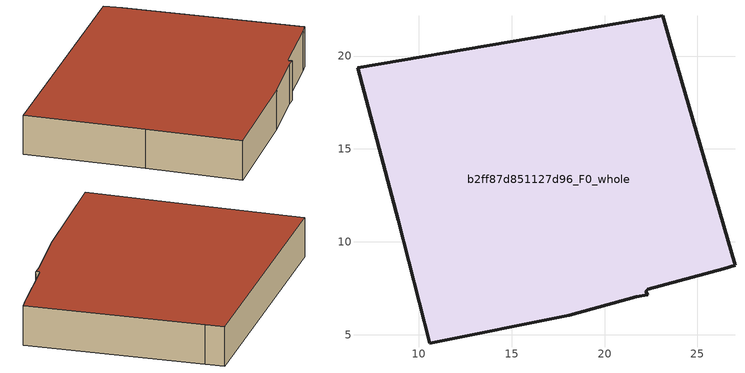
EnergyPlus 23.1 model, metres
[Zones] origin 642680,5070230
b2ff87d851127d96_F0_whole
 floor ground (EU_floor_Construction): 23.52,20.86 27.02,8.75 26.42,8.55 22.32,7.45 22.22,7.35 22.32,7.15 21.72,7.05 18.11,6.05 10.61,4.55 8.91,11.16 6.71,19.37 23.12,22.16 z0
 wall outside (EU_wall_Construction): 6.71,19.37 8.91,11.16 10.61,4.55 18.11,6.05 21.72,7.05 22.32,7.15 22.22,7.35 22.32,7.45 26.42,8.55 27.02,8.75 23.52,20.86 23.12,22.16 6.71,19.37 z0:3
 roof outside (EU_roof_Construction): 26.42,8.55 27.02,8.75 23.52,20.86 23.12,22.16 6.71,19.37 8.91,11.16 10.61,4.55 18.11,6.05 21.72,7.05 22.32,7.15 22.22,7.35 22.32,7.45 z3
[Building]
EU S2 Campaign: North Axis=0; Terrain=City; Solar Distribution=FullExterior
[Site:Location]
Lyon-Bron: Latitude=45.75; Longitude=5; Time Zone=1; Elevation=198
[SizingPeriod:WeatherFileDays]
AnnualSizingPeriod: Begin Month=1; Begin Day of Month=1; End Month=12; End Day of Month=31; Day of Week for Start Day=Monday; Use Weather File Daylight Saving Period=No; Use Weather File Rain and Snow Indicators=No
[MATERIAL]
EU_InternalMass_Material: Roughness=MediumRough; Thickness=0.1; Conductivity=1; Density=1800; Specific Heat=900; Thermal Absorptance=0.9; Solar Absorptance=0.7; Visible Absorptance=0.7
[MATERIAL:NOMASS] Roughness=MediumRough; Thermal Absorptance=0.9; Solar Absorptance=0.7; Visible Absorptance=0.7
Name | Thermal Resistance
EU_wall_NoMass | 2.20426
EU_roof_NoMass | 1.82421
EU_floor_NoMass | 2.14752
[CONSTRUCTION]
EU_wall_Construction: EU_wall_NoMass
EU_roof_Construction: EU_roof_NoMass
EU_floor_Construction: EU_floor_NoMass
EU_InternalMass_Construction: EU_InternalMass_Material
[ZONE]
b2ff87d851127d96_F0_whole: Type=1; Multiplier=1; Ceiling Height=autocalculate; Volume=745.688; Floor Area=autocalculate; Part of Total Floor Area=Yes
[INTERNALMASS]
b2ff87d851127d96_F0_whole_EU_InternalMass: Construction=EU_InternalMass_Construction; Zone or ZoneList=b2ff87d851127d96_F0_whole; Surface Area=248.564
[OTHEREQUIPMENT]
EU_Step8_InternalGain_b2ff87d851127d96_F0_whole_f000: Fuel Type=Electricity; Zone or ZoneList or Space or SpaceList=b2ff87d851127d96_F0_whole; Schedule=EU_Step8_GainSchedule_b2ff87d851127d96_F0_whole_f000; Design Level Calculation Method=Watts/Area; Power per Zone Floor Area=1; Fraction Latent=0; Fraction Radiant=0; Fraction Lost=0; Carbon Dioxide Generation Rate=0; EndUse Subcategory=EU_Step8_InternalGains
[ZONEVENTILATION:DESIGNFLOWRATE]
EU_ConstantAir_b2ff87d851127d96_F0_whole: Zone or ZoneList or Space or SpaceList=b2ff87d851127d96_F0_whole; Schedule=EU_AlwaysOn; Design Flow Rate Calculation Method=AirChanges/Hour; Air Changes per Hour=0.567084; Ventilation Type=Natural; Fan Pressure Rise=0; Fan Total Efficiency=1; Constant Term Coefficient=1; Temperature Term Coefficient=0; Velocity Term Coefficient=0; Velocity Squared Term Coefficient=0; Minimum Indoor Temperature=-100; Maximum Indoor Temperature=100; Delta Temperature=-100; Minimum Outdoor Temperature=-100; Maximum Outdoor Temperature=100; Maximum Wind Speed=40
[HVACTEMPLATE:THERMOSTAT]
EU_HeatOnly_b2ff87d851127d96_F0_whole: Constant Heating Setpoint=20; Constant Cooling Setpoint=50
[HVACTEMPLATE:ZONE:IDEALLOADSAIRSYSTEM]
b2ff87d851127d96_F0_whole: Template Thermostat=EU_HeatOnly_b2ff87d851127d96_F0_whole; System Availability Schedule=EU_AlwaysOn; Maximum Heating Supply Air Temperature=50; Minimum Cooling Supply Air Temperature=13; Maximum Heating Supply Air Humidity Ratio=0.0156; Minimum Cooling Supply Air Humidity Ratio=0.0077; Heating Limit=NoLimit; Cooling Limit=NoLimit; Heating Availability Schedule=EU_AlwaysOn; Cooling Availability Schedule=EU_CoolingOff; Dehumidification Control Type=ConstantSensibleHeatRatio; Cooling Sensible Heat Ratio=0.7; Dehumidification Setpoint=60; Humidification Control Type=None; Humidification Setpoint=30; Outdoor Air Method=None; Outdoor Air Flow Rate per Person=0.00944; Outdoor Air Flow Rate per Zone Floor Area=0; Outdoor Air Flow Rate per Zone=0; Demand Controlled Ventilation Type=None; Outdoor Air Economizer Type=NoEconomizer; Heat Recovery Type=None; Sensible Heat Recovery Effectiveness=0.7; Latent Heat Recovery Effectiveness=0.65
[SIZING:ZONE]
b2ff87d851127d96_F0_whole: Zone Cooling Design Supply Air Temperature Input Method=SupplyAirTemperature; Zone Cooling Design Supply Air Temperature=13; Zone Heating Design Supply Air Temperature Input Method=SupplyAirTemperature; Zone Heating Design Supply Air Temperature=50; Zone Cooling Design Supply Air Humidity Ratio=0.008; Zone Heating Design Supply Air Humidity Ratio=0.008; Cooling Design Air Flow Method=DesignDay; Cooling Design Air Flow Rate=0; Cooling Minimum Air Flow per Zone Floor Area=0.000762; Cooling Minimum Air Flow=0; Cooling Minimum Air Flow Fraction=0.2; Heating Design Air Flow Method=DesignDay; Heating Design Air Flow Rate=0; Heating Maximum Air Flow per Zone Floor Area=0.002032; Heating Maximum Air Flow=0.141576; Heating Maximum Air Flow Fraction=0.3; Account for Dedicated Outdoor Air System=No; Dedicated Outdoor Air System Control Strategy=NeutralSupplyAir; Dedicated Outdoor Air Low Setpoint Temperature for Design=autosize; Dedicated Outdoor Air High Setpoint Temperature for Design=autosize; Zone Load Sizing Method=Sensible Load Only No Latent Load; Zone Latent Cooling Design Supply Air Humidity Ratio Input Method=HumidityRatioDifference; Zone Cooling Design Supply Air Humidity Ratio Difference=0.005; Zone Latent Heating Design Supply Air Humidity Ratio Input Method=HumidityRatioDifference; Zone Humidification Design Supply Air Humidity Ratio Difference=0.005
[SCHEDULE:CONSTANT]
Name | Hourly Value
EU_AlwaysOn | 1
EU_CoolingOff | 0
[SCHEDULE:FILE]
EU_Step8_GainSchedule_b2ff87d851127d96_F0_whole_f000: File=C:\Users\o_iseri\Desktop\OpenUBEM\openubem\outputs\eu_evidence\EU-11\FR-LYO-HAUTCOEURPENTES\idfs\b2ff87d851127d96\b2ff87d851127d96_F0_whole_f000_gain.csv; Column Number=1; Rows to Skip at Top=0; Number of Hours of Data=8760; Column Separator=Comma; Interpolate to Timestep=No; Minutes per Item=60; Adjust Schedule for Daylight Savings=Yes
